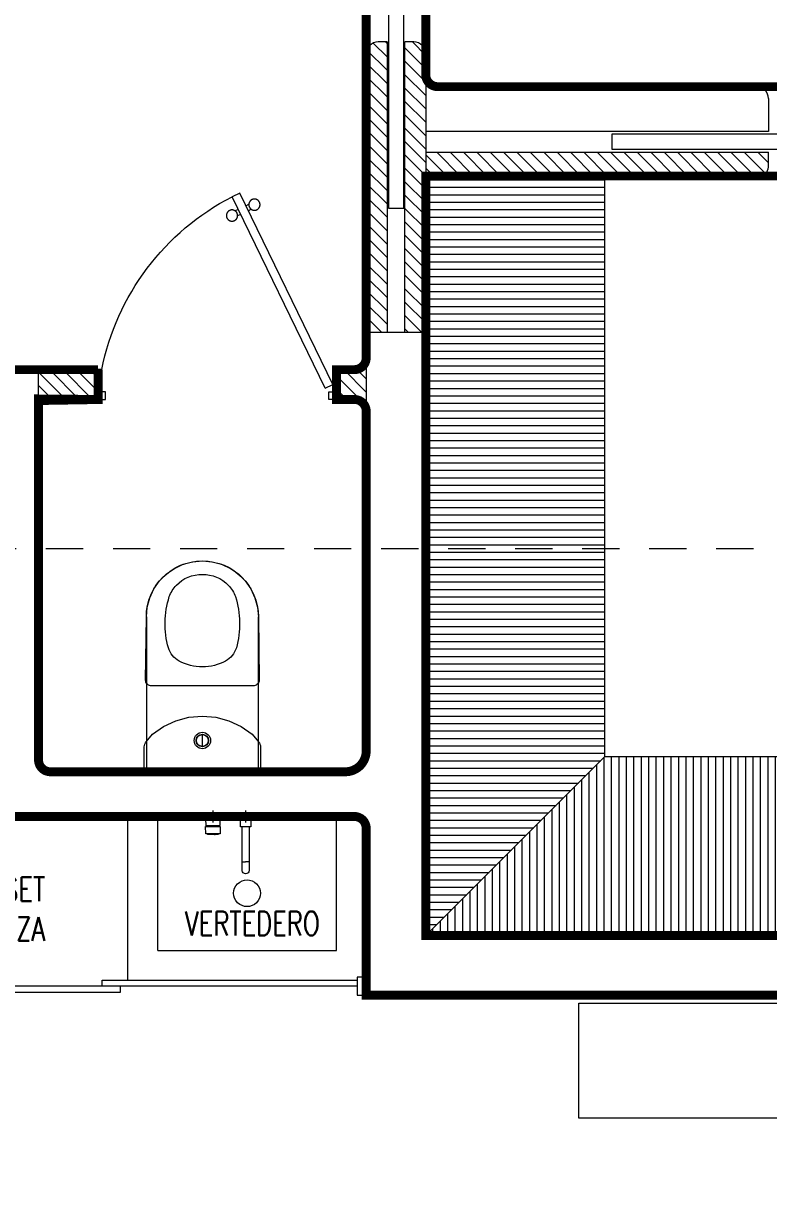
# Model space of a CAD drawing. Header units: metres. Extents: x 14 to 11050, y -346 to 476.
# Drawn here: x 218.662 to 221.162, y -203.257 to -199.29 of the extents above; entities that cross this region are included whole.
import ezdxf

# ---------------------------------------------------------------- set-up
doc = ezdxf.new("R2010")
doc.units = ezdxf.units.M
for name, pattern in [('0', [0]), ('CENTER2', [28.575000000000003, 19.05, -3.175, 3.175, -3.175]), ('HIDDEN2', [0.1875, 0.125, -0.0625])]:
    doc.linetypes.add(name, pattern=pattern)
doc.layers.get('0').update_dxf_attribs({"color": 250, "linetype": '0', "lineweight": 20})
for name, color, linetype, lineweight in [('A-DOOR', 35, 'Continuous', 5), ('A-WALL', 250, 'Continuous', 20), ('baños', 140, 'Continuous', 0), ('closets', 253, 'Continuous', 0), ('MOBILIARIOS', 252, 'Continuous', 0), ('PLF 01', 252, 'Continuous', 9), ('SE-3', 253, 'Continuous', 5), ('textos', 7, 'Continuous', 0)]:
    doc.layers.add(name, color=color, linetype=linetype, lineweight=lineweight)
doc.layers.add('REVESTIMIENTO EXTERIOR', color=7, linetype='Continuous', lineweight=5, true_color=0xffdebd)
doc.layers.add('Techos 1', color=7, linetype='HIDDEN2', lineweight=9, true_color=0x42391a)
doc.styles.add('Arch-Dim', font='romans.shx', dxfattribs={"width": 0.75})
doc.styles.get("Standard").update_dxf_attribs({"font": 'arial.ttf', "height": 0.1875})

# ---------------------------------------------------------------- blocks, each defined once
blk = doc.blocks.new('A$C3685e79b')
at = {"layer": 'A-DOOR'}
for p, q in [((0.01249999998282192, 0.04999097777702843), (0.3247686356701536, 0.6925925702588955)), ((0.03799499104189863, 0.03760183002502515), (0.3502636267292303, 0.6802034225068354)), ((0.3247686356701536, 0.6925925702588955), (0.3502636267292303, 0.6802034225068354)), ((0.2959775878801167, 0.6333449512396072), (0.2857515169933151, 0.6383142529681862)), ((0.3042036015342831, 0.6502728423879915), (0.2939775306474814, 0.6552421441164569)), ((0.3296985925938145, 0.6378836946360451), (0.3399246634806161, 0.6329143929074661)), ((0.3214725789391935, 0.6209558034876608), (0.3316986498259951, 0.6159865017591954)), ((0.03799499104189863, 0.03760183002502515), (0.01249999998282192, 0.04999097777702843))]:
    blk.add_line(p, q, dxfattribs=at)
for points in [[(-2.108890839735977e-11, -3.723243935382925e-12), (0.02502577936712669, -3.950617610826157e-12), (0.02502577936712669, 0.02499999999643876), (0.01249999997872919, 0.02499999999643876), (0.01249999997872919, 0.09999999999654108), (-2.108890839735977e-11, 0.09999999999654108), (-2.108890839735977e-11, -3.723243935382925e-12)], [(0.799999999978894, -3.723243935382925e-12), (0.7749742205906784, -3.950617610826157e-12), (0.7749742205906784, 0.02499999999643876), (0.7874999999790759, 0.02499999999643876), (0.7874999999790759, 0.09999999999654108), (0.799999999978894, 0.09999999999654108), (0.799999999978894, -3.723243935382925e-12)]]:
    blk.add_lwpolyline(points, dxfattribs=at)
blk.add_arc((-0.03092134080506526, -0.0619048533659452), 0.8342821300934081, 11.19010110109948, 62.81263673899898, dxfattribs=at)
for points in [[(0.2940252933397289, 0.6539088513014093), (0.2940234938030528, 0.6589518569453929), (0.2889773712697945, 0.667684799407013), (0.2802408297350496, 0.6727246881618356), (0.2701548184466276, 0.6727210890883697), (0.2614218759852349, 0.6676749665552251), (0.2563819872300712, 0.6589384250201391), (0.2563855863038782, 0.6488524137320582), (0.2614317088366818, 0.6401194712705518), (0.2701682503718814, 0.6350795825156155), (0.2802542616603034, 0.6350831815891951), (0.2889872041216961, 0.6401293041223397), (0.2940270928768598, 0.6488658456574257), (0.2940252933397289, 0.6539088513014093)], [(0.3692923937067292, 0.6173332264994968), (0.3692905941700531, 0.6223762321435942), (0.3642444716367947, 0.6311091746051005), (0.3555079301015951, 0.6361490633600368), (0.3454219188136278, 0.6361454642864572), (0.3366889763522352, 0.6310993417533126), (0.3316490875970715, 0.6223628002183403), (0.3316526866704237, 0.6122767889302594), (0.336698809203682, 0.6035438464686393), (0.3454353507388817, 0.5985039577138167), (0.3555213620268489, 0.5985075567872826), (0.3642543044886963, 0.6035536793204272), (0.3692941932434053, 0.6122902208555132), (0.3692923937067292, 0.6173332264994968)]]:
    blk.add_open_spline(points, degree=2, dxfattribs=at)
blk = doc.blocks.new('Caroma_ToiletSuites')
at = {"layer": 'baños'}
for p, q in [((-94.00000000000004, 682.8127759114745), (-120.8440706210694, 664.0163553063679)), ((-64.29978694522572, 696.6622127077509), (-94.00000000000004, 682.8127759114745)), ((-32.64585740138293, 705.1438575662953), (-64.29978694522572, 696.6622127077509)), ((2.3e-14, 708.0000000000001), (-32.64585740138293, 705.1438575662953)), ((32.6458574013829, 705.1438575662953), (2.3e-14, 708.0000000000001)), ((64.29978694522575, 696.6622127077509), (32.6458574013829, 705.1438575662953)), ((94, 682.8127759114745), (64.29978694522575, 696.6622127077509)), ((120.8440706210694, 664.0163553063679), (94, 682.8127759114745)), ((-144.0163553063679, 640.8440706210695), (-162.8127759114745, 614.0000000000001)), ((-120.8440706210694, 664.0163553063679), (-144.0163553063679, 640.8440706210695)), ((144.0163553063679, 640.8440706210694), (120.8440706210694, 664.0163553063679)), ((162.8127759114745, 614), (144.0163553063679, 640.8440706210694)), ((-162.8127759114745, 614.0000000000001), (-176.6622127077508, 584.2997869452257)), ((176.6622127077508, 584.2997869452257), (162.8127759114745, 614)), ((-176.6622127077508, 584.2997869452257), (-185.1438575662951, 552.645857401383)), ((185.1438575662951, 552.645857401383), (176.6622127077508, 584.2997869452257)), ((-188, 520), (-190.5, 308.0000000000001)), ((-185.1438575662951, 552.645857401383), (-188, 520)), ((-188, 0), (-188, 520)), ((188, 520), (185.1438575662951, 552.645857401383)), ((188, 520), (188, 0)), ((190.5, 308.0000000000001), (188, 520)), ((-190.5, 308.0000000000001), (-190.1961550602442, 304.5270364466614)), ((-190.1961550602442, 304.5270364466614), (-189.2938524157182, 301.1595971334867)), ((-189.2938524157182, 301.1595971334867), (-187.8205080756888, 298.0000000000001)), ((-187.8205080756888, 298.0000000000001), (-185.8208888623796, 295.1442478062692)), ((-185.8208888623796, 295.1442478062692), (-183.3557521937308, 292.6791111376205)), ((-183.3557521937308, 292.6791111376205), (-180.5000000000001, 290.6794919243113)), ((-180.5000000000001, 290.6794919243113), (-177.3404028665134, 289.2061475842819)), ((-177.3404028665134, 289.2061475842819), (-173.9729635533387, 288.3038449397558)), ((-173.9729635533387, 288.3038449397558), (-170.5, 288.0000000000001)), ((-170.5, 288.0000000000001), (170.5, 288.0000000000001)), ((170.5, 288.0000000000001), (173.9729635533386, 288.3038449397558)), ((173.9729635533386, 288.3038449397558), (177.3404028665134, 289.2061475842819)), ((177.3404028665134, 289.2061475842819), (180.5000000000001, 290.6794919243113)), ((180.5000000000001, 290.6794919243113), (183.3557521937308, 292.6791111376205)), ((183.3557521937308, 292.6791111376205), (185.8208888623796, 295.1442478062692)), ((185.8208888623796, 295.1442478062692), (187.8205080756888, 298.0000000000001)), ((187.8205080756888, 298.0000000000001), (189.2938524157182, 301.1595971334867)), ((189.2938524157182, 301.1595971334867), (190.1961550602442, 304.5270364466614)), ((190.1961550602442, 304.5270364466614), (190.5, 308.0000000000001)), ((-88.92523726467388, 171.3200814043362), (-130, 152.1666049839541)), ((-45.14852619340189, 183.0500157831741), (-88.92523726467388, 171.3200814043362)), ((0, 187), (-45.14852619340189, 183.0500157831741)), ((45.14852619340189, 183.0500157831741), (0, 187)), ((88.92523726467388, 171.3200814043362), (45.14852619340189, 183.0500157831741)), ((130, 152.1666049839541), (88.92523726467388, 171.3200814043362)), ((-167.1247785185002, 126.1715552109343), (-188.6831999642124, 100.8552654615366)), ((-130, 152.1666049839541), (-167.1247785185002, 126.1715552109343)), ((0, 85), (0, 125)), ((167.1247785185002, 126.1715552109343), (130, 152.1666049839541)), ((188.6831999642124, 100.8552654615366), (167.1247785185002, 126.1715552109343)), ((-194.5898093313296, 88.18850079700712), (-195, 83.5)), ((-195, 83.5), (-195, 0)), ((-193.3717007612195, 92.73454386979307), (-194.5898093313296, 88.18850079700712)), ((-191.3826859021798, 97), (-193.3717007612195, 92.73454386979307)), ((-188.6831999642124, 100.8552654615366), (-191.3826859021798, 97)), ((191.3826859021798, 97), (188.6831999642124, 100.8552654615366)), ((193.3717007612195, 92.73454386979307), (191.3826859021798, 97)), ((194.5898093313296, 88.18850079700712), (193.3717007612195, 92.73454386979307)), ((195, 83.5), (194.5898093313296, 88.18850079700712)), ((195, 0), (195, 83.5)), ((-195, 0), (195, 0)), ((188, 0), (-188, 0))]:
    blk.add_line(p, q, dxfattribs=at)
for centre, radius, start, end in [((0, 520), 188, 0, 180), ((-2.699999999999931, 547.4), 115.2448435118884, 88.65651861776402, 137.0403871682294), ((2.699999999999925, 547.4), 115.2447482299075, 42.96089826415125, 91.34145999079115), ((-18.80000000000003, 556.0999999999997), 97.64205979811754, 134.3372489871937, 160.9896998770537), ((18.80000000000011, 556.1), 97.64208656354364, 19.00997789589136, 45.66426912905991), ((183.0000000000006, 496.6999999999999), 307.9335966592571, 162.7713076144085, 195.2143155626026), ((-182.9999999999997, 496.7000000000002), 307.9336404831399, 344.7851955668257, 17.22859041544809), ((-36.10000000000001, 442.4), 82.4209184572262, 198.763042210518, 239.3581934710964), ((36.10000000000007, 442.4), 82.42112485750133, 300.6411687655556, 341.2351367071037), ((2.900563848369238, 529.8998593240185), 177.9235038384306, 242.9159761056316, 269.0659051487149), ((-2.900000000000097, 529.9), 177.9236353045878, 270.9339125638814, 297.0835508643687), ((0, 105), 27.5, 0, 180), ((0, 105), 21, 0, 180), ((0, 105), 20, 0, 180), ((0, 105), 27.5, 180, 0), ((0, 105), 21, 180, 0), ((0, 105), 20, 180, 0)]:
    blk.add_arc(centre, radius, start, end, dxfattribs=at)
blk = doc.blocks.new('bn29-51')
at = {"linetype": 'Continuous'}
for p, q in [((-0.1425000000000125, 0), (-0.07749999999995794, 0)), ((-0.1425000000000125, 0), (-0.1425000000000125, -0.008100000000013097)), ((-0.07749999999995794, -0.008100000000013097), (-0.07749999999995794, 0)), ((0.03249999999999886, 0), (-0.03249999999999886, 0)), ((-0.03249999999999886, 0), (-0.03249999999999886, -0.008100000000013097)), ((0.03249999999999886, -0.008100000000013097), (0.03249999999999886, 0)), ((-0.1419999999999675, -0.008600000000001273), (-0.07800000000000296, -0.008600000000001273)), ((-0.1274999999999693, -0.008600000000001273), (-0.1274999999999693, -0.03499999999996817)), ((-0.1274999999999693, -0.03499999999996817), (-0.09250000000000114, -0.03499999999996817)), ((-0.1214999999999975, -0.03499999999996817), (-0.1214999999999975, -0.1520028824097608)), ((-0.09849999999997294, -0.1520028824097608), (-0.09849999999997294, -0.03499999999996817)), ((-0.09250000000000114, -0.03499999999996817), (-0.09250000000000114, -0.008600000000001273)), ((-0.03200000000001069, -0.008600000000001273), (0.03200000000001069, -0.008600000000001273)), ((-0.02421641107898154, -0.03352623281875822), (-0.0240040082178723, -0.05786519031073567)), ((0.02401613082125209, -0.03332448748676597), (-0.02401624370006061, -0.03332448748676597)), ((-0.02318703845665482, -0.008600000000001273), (-0.02299588197436719, -0.03050436326782346)), ((-0.02264167001223427, -0.03097827962415067), (-0.02263113303118303, -0.03218569806142568)), ((-0.02249590101283161, -0.03100000000006276), (0.02249590101288845, -0.03100000000006276)), ((0.02263113303118303, -0.03218569806142568), (0.02264167001223427, -0.03097827962415067)), ((0.02299588197442404, -0.03050436326782346), (0.02318703845671166, -0.008600000000001273)), ((0.02400400847389506, -0.05786519780099297), (0.02421641140367115, -0.03352623281875822)), ((0.0242162987163681, -0.03352623281875822), (0.02421641140890074, -0.03352623281875822)), ((-0.01751534742899707, -0.05874135882413611), (-0.01750432535621371, -0.060004363267808)), ((-0.01700434439467813, -0.06050000000004729), (0.01700434439473497, -0.06050000000004729)), ((-0.007136610318724479, -0.06100000000003547), (-0.007136610318724479, -0.06050000000004729)), ((-0.007132479186935825, -0.06100000000003547), (-0.007136610318724479, -0.06100000000003547)), ((-0.007132479186935825, -0.06100000000003547), (-0.007132479186935825, -0.06050000000004729)), ((-0.007121109770679368, -0.06100000000003547), (-0.007132479186935825, -0.06100000000003547)), ((-0.007121109770679368, -0.06100000000003547), (-0.007121109770679368, -0.06050000000004729)), ((-0.007103479239532362, -0.06100000000003547), (-0.007121109770679368, -0.06100000000003547)), ((-0.007103479239532362, -0.06100000000003547), (-0.007103479239532362, -0.06050000000004729)), ((-0.007080564905976416, -0.06100000000003547), (-0.007103479239532362, -0.06100000000003547)), ((-0.007080564905976416, -0.06100000000003547), (-0.007080564905976416, -0.06050000000004729)), ((-0.007053344082720514, -0.06100000000003547), (-0.007080564905976416, -0.06100000000003547)), ((-0.007053344082720514, -0.06100000000003547), (-0.007053344082720514, -0.06050000000004729)), ((-0.007022794082359951, -0.06100000000003547), (-0.007053344082720514, -0.06100000000003547)), ((-0.007022794082359951, -0.06100000000003547), (-0.007022794082359951, -0.06050000000004729)), ((-0.00698989221743318, -0.06100000000003547), (-0.007022794082359951, -0.06100000000003547)), ((-0.00698989221743318, -0.06100000000003547), (-0.00698989221743318, -0.06050000000004729)), ((-0.006955615800592341, -0.06100000000003547), (-0.00698989221743318, -0.06100000000003547)), ((-0.006955615800592341, -0.06100000000003547), (-0.006955615800592341, -0.06050000000004729)), ((-0.006920942144375886, -0.06100000000003547), (-0.006955615800592341, -0.06100000000003547)), ((-0.006920942144375886, -0.06100000000003547), (-0.006920942144375886, -0.06050000000004729)), ((-0.006870747063913996, -0.06100000000003547), (-0.006920942144375886, -0.06100000000003547)), ((-0.006870747063913996, -0.06100000000003547), (-0.006870747063913996, -0.06050000000004729)), ((-0.006819399944987481, -0.06100000000003547), (-0.006870747063913996, -0.06100000000003547)), ((-0.006819399944987481, -0.06100000000003547), (-0.006819399944987481, -0.06050000000004729)), ((-0.006783349551170659, -0.06100000000003547), (-0.006819399944987481, -0.06100000000003547)), ((-0.006783349551170659, -0.06100000000003547), (-0.006783349551170659, -0.06050000000004729)), ((-0.006745018700740957, -0.06100000000003547), (-0.006783349551170659, -0.06100000000003547)), ((-0.006745018700740957, -0.06100000000003547), (-0.006745018700740957, -0.06050000000004729)), ((-0.006703700017766323, -0.06100000000003547), (-0.006745018700740957, -0.06100000000003547)), ((-0.006703700017766323, -0.06100000000003547), (-0.006703700017766323, -0.06050000000004729)), ((-0.006658686126485236, -0.06100000000003547), (-0.006703700017766323, -0.06100000000003547)), ((-0.006658686126485236, -0.06100000000003547), (-0.006658686126485236, -0.06050000000004729)), ((-0.006609269651022487, -0.06100000000003547), (-0.006658686126485236, -0.06100000000003547)), ((-0.006609269651022487, -0.06100000000003547), (-0.006609269651022487, -0.06050000000004729)), ((-0.006554743215559711, -0.06100000000003547), (-0.006609269651022487, -0.06100000000003547)), ((-0.006554743215559711, -0.06100000000003547), (-0.006554743215559711, -0.06050000000004729)), ((-0.006489899899378315, -0.06100000000003547), (-0.006554743215559711, -0.06100000000003547)), ((-0.006489899899378315, -0.06100000000003547), (-0.006489899899378315, -0.06050000000004729)), ((-0.006418296718408101, -0.06100000000003547), (-0.006489899899378315, -0.06100000000003547)), ((-0.006418296718408101, -0.06100000000003547), (-0.006418296718408101, -0.06050000000004729)), ((-0.006339867973309765, -0.06100000000003547), (-0.006418296718408101, -0.06100000000003547)), ((-0.006339867973309765, -0.06100000000003547), (-0.006339867973309765, -0.06050000000004729)), ((-0.006254547964914536, -0.06100000000003547), (-0.006339867973309765, -0.06100000000003547)), ((-0.006254547964914536, -0.06100000000003547), (-0.006254547964914536, -0.06050000000004729)), ((-0.006162270993883112, -0.06100000000003547), (-0.006254547964914536, -0.06100000000003547)), ((-0.006162270993883112, -0.06100000000003547), (-0.006162270993883112, -0.06050000000004729)), ((-0.006062971361046721, -0.06100000000003547), (-0.006162270993883112, -0.06100000000003547)), ((-0.006062971361046721, -0.06100000000003547), (-0.006062971361046721, -0.06050000000004729)), ((-0.00595658336706606, -0.06100000000003547), (-0.006062971361046721, -0.06100000000003547)), ((-0.00595658336706606, -0.06100000000003547), (-0.00595658336706606, -0.06050000000004729)), ((-0.005843041312715513, -0.06100000000003547), (-0.00595658336706606, -0.06100000000003547)), ((-0.005843041312715513, -0.06100000000003547), (-0.005843041312715513, -0.06050000000004729)), ((-0.00572227949882631, -0.06100000000003547), (-0.005843041312715513, -0.06100000000003547)), ((-0.00572227949882631, -0.06100000000003547), (-0.00572227949882631, -0.06050000000004729)), ((-0.005599898278973114, -0.06100000000003547), (-0.00572227949882631, -0.06100000000003547)), ((-0.005599898278973114, -0.06100000000003547), (-0.005599898278973114, -0.06050000000004729)), ((-0.005494927875730582, -0.06100000000003547), (-0.005599898278973114, -0.06100000000003547)), ((-0.005494927875730582, -0.06050000000004729), (-0.005494927875730582, -0.06100000000003547)), ((-0.00524037614289341, -0.06100000000003547), (-0.005494927875730582, -0.06100000000003547)), ((-0.00524037614289341, -0.06100000000003547), (-0.00510776908319599, -0.06100000000003547)), ((-0.00510776908319599, -0.06050000000004729), (-0.00510776908319599, -0.06100000000003547)), ((-0.00510776908319599, -0.06100000000003547), (-0.00506737497826748, -0.06100000000003547)), ((-0.00506737497826748, -0.06100000000003547), (-0.003445448267171969, -0.06100000000003547)), ((-0.003445448267171969, -0.06100000000003547), (-0.003445448267171969, -0.06050000000004729)), ((-0.003445448267171969, -0.06100000000003547), (-0.001645448267169058, -0.06100000000003547)), ((-0.001645448267169058, -0.06100000000003547), (0.001645448267225902, -0.06100000000003547)), ((0.001645448267225902, -0.06100000000003547), (0.002745448267177153, -0.06100000000003547)), ((0.002745448267177153, -0.06100000000003547), (0.002745448267177153, -0.06050000000004729)), ((0.002745448267177153, -0.06100000000003547), (0.003692644155051994, -0.06100000000003547)), ((0.003692644155051994, -0.06100000000003547), (0.00375323531247318, -0.06100000000003547)), ((0.00375323531247318, -0.06100000000003547), (0.00375323531247318, -0.06050000000004729)), ((0.00375323531247318, -0.06100000000003547), (0.005240376142950254, -0.06100000000003547)), ((0.005494927875730582, -0.06100000000003547), (0.005240376142950254, -0.06100000000003547)), ((0.005494927875730582, -0.06100000000003547), (0.005494927875730582, -0.06050000000004729)), ((0.005494927875730582, -0.06100000000003547), (0.00669402858628132, -0.06100000000003547)), ((0.00669402858628132, -0.06100000000003547), (0.00669402858628132, -0.06050000000004729)), ((0.00669402858628132, -0.06100000000003547), (0.006857792841600485, -0.06100000000003547)), ((0.006857792841600485, -0.06100000000003547), (0.006857792841600485, -0.06050000000004729)), ((0.01750432535627056, -0.060004363267808), (0.01751534742899707, -0.05874135883243525)), ((-0.1214999999999975, -0.1520028824097608), (-0.1099999999999852, -0.1520028824097608)), ((-0.121500000208556, -0.1520028824097608), (-0.121500000208556, -0.1788496701335589)), ((-0.09849999999997294, -0.1520028824097608), (-0.1099999999999852, -0.1520028824097608)), ((-0.09849999979141444, -0.1788496701335589), (-0.09849999979141444, -0.1520028824097608)), ((-0.1214999999999975, -0.1788496703142073), (-0.1214999999999975, -0.1824996703142006)), ((-0.09849999999997294, -0.1824996703142006), (-0.09849999999997294, -0.1788496703142073))]:
    blk.add_line(p, q, dxfattribs=at)
at = {"linetype": 'CENTER2'}
for p, q in [((-0.09000000044702006, 0), (-0.1299999995529504, 0)), ((-0.1099999999999852, 0.01999999955296516), (-0.1099999999999852, -0.01999999955296516)), ((0.01999999955299359, 0), (-0.01999999955293674, 0)), ((2.842170943040401e-14, 0.01999999955296516), (2.842170943040401e-14, -0.01999999955296516))]:
    blk.add_line(p, q, dxfattribs=at)
at = {"linetype": 'Continuous'}
for centre, radius, start, end in [((-0.1419999999999675, -0.008100000000013097), 0.0005000000000000004, 180, 270), ((-0.07800000000000296, -0.008100000000013097), 0.0005000000000000004, 270, 0), ((-0.03200000000001069, -0.008100000000013097), 0.0005000000000000004, 180, 270), ((-0.02401635036486027, -0.03352448750672465), 0.0002000000449246281, 89.9602516297263, 180.7921248073914), ((-0.02249590101283161, -0.03050000000007458), 0.0005000000000000013, 180.4999999999589, 253.0499437806828), ((-0.02213115206964744, -0.0321813347936768), 0.0004999999999999961, 180.4999999999589, 205.8891698380798), ((2.842170943040401e-14, -0.02144019388265406), 0.0251, 205.8891698380798, 208.3368500137295), ((2.842170943040401e-14, -0.02144019388265406), 0.02510000000000001, 331.6671445694841, 334.11083016192), ((0.02213115206964744, -0.0321813347936768), 0.0004999999999977541, 334.11083016192, 359.500000000041), ((0.02249590101288845, -0.03050000000007458), 0.0005000000000000004, 286.9500562193171, 359.500000000041), ((0.02401630522487608, -0.03352448750695203), 0.0002000000756466718, 359.5288123456754, 90.06566346202432), ((0.03200000000001069, -0.008100000000013097), 0.0005000000000000004, 270, 0), ((-0.01700434439467813, -0.06000000000005912), 0.0004999999999999986, 180.4999999999589, 270), ((0.01700434439473497, -0.06000000000005912), 0.0005000000000000004, 270, 359.500000000041)]:
    blk.add_arc(centre, radius, start, end, dxfattribs=at)
for points, knots in [([(-0.02400400906751088, -0.05786518310105748), (-0.02400396126077453, -0.05786520681851925), (-0.02270580722810678, -0.05786607945697142), (-0.01743483240105093, -0.05787130348142), (-0.009419063715796483, -0.0578767080309035), (-0.003122758223668143, -0.05788951387069119), (0.001801121883175938, -0.05788981113312275), (0.005401126159171099, -0.05788492059389228), (0.01134291568021695, -0.0578764207656377), (0.01758064992318964, -0.05786995888297497), (0.02264948258314803, -0.05786603276771984), (0.02400315799272335, -0.0578651627056388), (0.02400400182372664, -0.05786518290960885)], [0.2206625018554813, 0.2206625018554813, 0.2206625018554813, 0.2206625018554813, 0.2830677248118203, 0.3454722504581292, 0.4077885582351984, 0.4703297281781371, 0.4703990263359278, 0.5062925030047005, 0.5420963844449929, 0.595647865603058, 0.655398301644621, 0.7204072455012127, 0.7204072455012127, 0.7204072455012127, 0.7204072455012127]), ([(-0.02400400839289318, -0.05786518304194033), (-0.02400182740123569, -0.05793209478281369), (-0.02399674871347202, -0.05802015459335053), (-0.02394762044846743, -0.05814064256799156), (-0.02388985410507871, -0.05822256811597981), (-0.02381258475801928, -0.05828637797583269), (-0.02369624961139039, -0.05834446616540845), (-0.02360888422700214, -0.05835614541501855), (-0.02354237236127688, -0.0583633460494184)], [0, 0, 0, 0, 0.2392847564581418, 0.3699271991388763, 0.5001746047077509, 0.6303680818852515, 0.760882431197601, 1, 1, 1, 1]), ([(0.02354237551898564, -0.05836334574985358), (0.02360888692030017, -0.05835614514501231), (0.02369625174779344, -0.05834446593485154), (0.02381258605927883, -0.05828637780166446), (0.02388985486001616, -0.05822256796625425), (0.02394762076940538, -0.05814064246294492), (0.02399674867277213, -0.05802015452684373), (0.0240018273233602, -0.05793209479099914), (0.02400400829552041, -0.05786518306820199)], [0, 0, 0, 0, 0.2391167731459566, 0.369630825585778, 0.49982419077535, 0.630071712945299, 0.7607144562246947, 1, 1, 1, 1])]:
    blk.add_open_spline(points, degree=3, knots=knots, dxfattribs=at)
for points in [[(-0.02354134613952397, -0.05835752679990946), (-0.02140184582103188, -0.05851632745111601), (-0.0194292160616385, -0.05865994552505072), (-0.01751819225776785, -0.05878487542929633)], [(0.01751819190835135, -0.05878486930669169), (0.01942891580441142, -0.05865995674651003), (0.0214012396073997, -0.0585163613855002), (0.02354039276897879, -0.05835758739465291)], [(-0.1214999999999975, -0.1824996703142006), (-0.1214999999999975, -0.185101076014007), (-0.1190115336862334, -0.1903038874135063), (-0.1130038445620869, -0.1924589624577493), (-0.1099999999999852, -0.1924589624577493)], [(-0.1099999999999852, -0.1924589624577493), (-0.1069961554378835, -0.1924589624577493), (-0.100988466313737, -0.1903038874135063), (-0.09849999999997294, -0.185101076014007), (-0.09849999999997294, -0.1824996703142006)]]:
    blk.add_open_spline(points, degree=3, dxfattribs=at)
blk = doc.blocks.new('PL BASE 2N NASAS 09')
at = {"layer": 'closets'}
h = blk.add_hatch(dxfattribs=at)
h.set_pattern_fill('LINE', color=256, scale=0.2)
h.set_pattern_definition([(0, (-797.0392847980249, 240.4103759248653), (0, 0.025), [])])
h.paths.add_polyline_path([(173.9475462263344, -6.961728172696934), (173.3475462263344, -6.961728172696934), (173.3475462263343, -8.211728172736713), (173.9475462263343, -8.211728172736713)])
h.paths.add_polyline_path([(173.9475462263343, -8.211728172736713), (173.3475462263343, -8.211728172736713), (173.3475462621718, -8.911728172715112), (173.9475462980298, -9.511728174009928), (173.9475462980297, -9.441728273073974)])
h.paths.add_polyline_path([(170.6475462263341, -8.211728172736674), (170.0475462980298, -8.211728172728591), (170.0475462263342, -9.511728172737707), (170.6475462263342, -8.91172817273773)])
h.paths.add_polyline_path([(170.647546226334, -6.961728172709066), (170.0475462980299, -6.961728172684746), (170.0475462980298, -8.211728172728591), (170.647546226334, -8.211728172736674)])
h = blk.add_hatch(dxfattribs=at)
h.set_pattern_fill('LINE', color=256, scale=0.2, angle=90)
h.set_pattern_definition([(90, (-796.989284798025, 240.4603759248653), (-0.025, 1.530808498934192e-18), [])])
h.paths.add_polyline_path([(173.3475462980543, -8.911728172737595), (170.6475462263342, -8.911728172737735), (170.0475462263342, -9.511728172737701), (173.8704540573526, -9.51136796111241), (173.9475462980298, -9.511728174009928)])
at = {"layer": 'PLF 01'}
h = blk.add_hatch(dxfattribs=at)
h.set_pattern_fill('LINE', color=256, scale=0.01, angle=-45.00000000000003)
h.set_pattern_definition([(314.9999999999999, (0, 0.04999999999999982), (0.02245064030267289, 0.02245064030267287), [])])
edge = h.paths.add_edge_path()
edge.add_line((169.8475462980568, -7.486728172698577), (169.9175462980568, -7.486728172698583))
edge.add_line((169.9175462980568, -7.486728172698583), (169.917546295661, -6.511728172648151))
edge.add_line((169.917546295661, -6.511728172648151), (169.8875462979288, -6.511728172723807))
edge.add_arc((169.8875462980296, -6.551728172723422), 0.03999999999961457, 90.00000014428016, 180.0000000005521)
edge.add_line((169.84754629803, -6.551728172723807), (169.8475462980568, -7.486728172698577))
edge = h.paths.add_edge_path()
edge.add_arc((170.0075462980299, -6.55172817272787), 0.03999999999996362, 359.999999999902, 449.9999998320667)
edge.add_line((170.0075462981471, -6.511728172727906), (169.9775462980297, -6.511728172639954))
edge.add_line((169.9775462980297, -6.511728172639954), (169.9775462980297, -7.486728172698587))
edge.add_line((169.9775462980297, -7.486728172698587), (170.0475462980298, -7.486728172698592))
edge.add_line((170.0475462980298, -7.486728172698592), (170.0475462980298, -6.551728172727938))
h = blk.add_hatch(dxfattribs=at)
h.set_pattern_fill('LINE', color=256, scale=0.01, angle=-45.00000000000003)
h.set_pattern_definition([(314.9999999999999, (-49.91427859190847, -62.6670073077223), (0.02245064030267289, 0.02245064030267287), [])])
edge = h.paths.add_edge_path()
edge.add_arc((171.1675462980298, -6.931728172696883), 0.03000000000000291, 270, 359.9999999999949)
edge.add_line((171.1975462980298, -6.931728172696886), (171.1975462263343, -6.881728172734211))
edge.add_line((171.1975462263343, -6.881728172734211), (170.0475462980299, -6.881728172734241))
edge.add_line((170.0475462980299, -6.881728172734241), (170.0475462980299, -6.961728172696913))
edge.add_line((170.0475462980299, -6.961728172696913), (171.1675462980298, -6.961728172696886))
edge = h.paths.add_edge_path()
edge.add_line((173.9475462980298, -6.961728172696941), (173.9475462980298, -6.881728172734267))
edge.add_line((173.9475462980298, -6.881728172734267), (172.7975462263344, -6.881728172734239))
edge.add_line((172.7975462263344, -6.881728172734239), (172.7975462980299, -6.931728172696914))
edge.add_arc((172.8275686963365, -6.931705774390385), 0.03002240666169102, 180.0427456921056, 269.9572543078995)
edge.add_line((172.8275462980299, -6.961728172696914), (173.9475462980298, -6.961728172696941))
h = blk.add_hatch(dxfattribs=at)
h.set_pattern_fill('LINE', color=256, scale=0.01, angle=-45.00000000000003)
h.set_pattern_definition([(314.9999999999999, (-158.2456498931456, -11.41465662408598), (0.02245064030267289, 0.02245064030267287), [])])
h.paths.add_polyline_path([(168.7475462980586, -7.611728172703551), (168.7475462980579, -7.711728172711688), (168.9475462980489, -7.71172817271173), (168.9475462980502, -7.61172817270473)])
edge = h.paths.add_edge_path()
edge.add_arc((169.8075462980385, -7.571728172700888), 0.03999999999999204, 270, 359.9999999876111, ccw=False)
edge.add_line((169.8075462980385, -7.611728172700879), (169.7475462980502, -7.611728172700865))
edge.add_line((169.7475462980502, -7.611728172700865), (169.7475462980502, -7.711728172708476))
edge.add_line((169.7475462980502, -7.711728172708476), (169.80754629803, -7.711728172708472))
edge.add_arc((169.8075462980176, -7.751728172742746), 0.04000000003427395, 4.801751174454694e-08, 89.99999998220932, ccw=False)
edge.add_line((169.8475462980519, -7.751728172709224), (169.8475462980385, -7.571728172709537))
at = {"layer": 'A-DOOR'}
for points in [[(169.9224968159232, -6.120124990175566), (169.9224968159232, -7.070124990175566), (169.973608829743, -7.070124990175566), (169.973608829743, -6.120124990175566)], [(171.4720222732421, -6.821739284705626), (170.672022273242, -6.821739284705626), (170.672022273242, -6.871739284705595), (171.4720222732421, -6.871739284705595)], [(169.8175462262645, -9.71172817677669), (169.8475462263344, -9.71172817677669), (169.84754622795, -9.651728278512525), (169.8175462278801, -9.651728278512525)]]:
    blk.add_lwpolyline(points, close=True, dxfattribs=at)
for points in [[(169.8175462160275, -9.661728172737678), (169.8175462262645, -9.681728167802307), (168.9611043126558, -9.68172818111549), (168.96110435171, -9.661728230897818), (169.8175462160275, -9.661728172737678)], [(168.2275463036052, -9.681728127107608), (168.2275462933682, -9.701728122172238), (169.0229971211472, -9.701728134465212), (169.0229970820931, -9.681728184247538), (168.2275463036052, -9.681728127107608)]]:
    blk.add_lwpolyline(points, dxfattribs=at)
at = {"layer": 'A-WALL'}
for p, q in [((169.917546295661, -6.511728172648151), (169.8875462979288, -6.511728172723807)), ((169.917546295661, -6.511728172648151), (169.9175462980568, -7.486728172749281)), ((170.0075462981471, -6.511728172727906), (169.9775462980297, -6.511728172639954)), ((169.9775462980297, -7.486728172698586), (169.9775462980297, -6.511728172639954)), ((169.8475462980297, -6.551728172724967), (169.8475462980568, -7.486728172749281)), ((170.0475462980298, -6.551728172727907), (170.0475462980298, -6.621728172696923)), ((170.0475462980298, -6.561728172698628), (170.0475462980297, -6.591728172696858)), ((170.0475462980298, -6.596065452417673), (170.0475462980298, -9.511728172700384)), ((170.0875462980298, -6.661728172696924), (171.1575462980299, -6.661728172696893)), ((171.1975462980299, -6.701728172696893), (171.1975462980299, -6.8117281726969)), ((171.1975462980299, -6.8117281726969), (170.0475462980298, -6.811728172696879)), ((170.0475462980299, -6.881728172696919), (171.1975462980298, -6.881728172696893)), ((171.1975462980298, -6.931728172696886), (171.1975462980298, -6.881728172696865)), ((170.0475462980299, -6.961728172696913), (171.1675462980298, -6.961728172696886)), ((169.8475462980568, -7.486728172749281), (169.8475462980299, -8.921728172701107)), ((170.0475462980299, -7.486728172698592), (169.8475462980299, -7.486728172698577)), ((168.9475462980502, -7.61172817270473), (168.3375462980303, -7.611728172701135)), ((168.7475462980494, -8.92172817270076), (168.7475462980586, -7.611728172703325)), ((168.9475462980489, -7.71172817271173), (168.9475462980502, -7.611728172705014)), ((169.8075462980385, -7.611728172700879), (169.7475462980299, -7.611728172700862)), ((169.7475462980502, -7.711728172708472), (169.7475462980502, -7.611728172708536)), ((169.7475462980502, -7.711728172708476), (169.7475462980502, -7.611728172708538)), ((168.7475462980495, -7.711728172711688), (168.9475462980489, -7.71172817271173)), ((169.80754629803, -7.711728172708472), (169.7475462980502, -7.711728172708476)), ((169.8075462980299, -8.961728172701102), (168.7875462980496, -8.961728172701049)), ((165.33754632723, -9.111728172701788), (169.8075462980299, -9.111728172700762)), ((169.8475462980299, -9.15172817270077), (169.8475462980298, -9.71172817270039)), ((173.9475462980298, -9.511728174009928), (170.0475462980298, -9.511728101042092)), ((173.9075462980298, -9.711728172700239), (169.8475462980299, -9.71172817270039))]:
    blk.add_line(p, q, dxfattribs=at)
for centre, radius, start, end in [((169.8875462980297, -6.551728172723807), 0.04, 90.00000014449387, 180.0000000016619), ((170.0075462980298, -6.551728172727906), 0.04, 359.9999999999989, 89.99999983202345), ((170.0875462980298, -6.621728172696923), 0.04, 180, 270.0000000000016), ((171.1575462980299, -6.701728172696893), 0.04, 0, 90.0000000000016), ((171.1675462980298, -6.931728172696886), 0.03, 270.0000000000014, 0), ((169.8075462980385, -7.571728172700879), 0.04, 269.9999999999837, 359.9999999875978), ((169.80754629803, -7.751728172708472), 0.04, 359.9999999999945, 90), ((168.7875462980496, -8.92172817270105), 0.04, 180.0000000000014, 269.999999999997), ((169.8075462980299, -8.921728172701103), 0.04, 269.999999999997, 359.9999999999943), ((169.8075462980299, -9.15172817270076), 0.04, 359.9999999999879, 90.00000000001312)]:
    blk.add_arc(centre, radius, start, end, dxfattribs=at)
at = {"layer": 'baños'}
for p, q in [((169.0475462980298, -9.661728172700785), (169.0475462980298, -9.111728172700936)), ((169.1475462980298, -9.561728172700805), (169.1475462980298, -9.111728172700936)), ((169.7475462980298, -9.561728172700786), (169.7475462980298, -9.111728172700916)), ((169.1475462943752, -9.561728172700805), (169.7475462980298, -9.561728172700786)), ((169.0475462980298, -9.661728172700785), (169.8175462160273, -9.661727778574498))]:
    blk.add_line(p, q, dxfattribs=at)
blk.add_ellipse((169.4475462980298, -9.369425472602764), major_axis=(-0.03181980516607553, -0.03181980516607553), ratio=0.9999999987369571, start_param=2.356194489560823, end_param=8.639379796740409, dxfattribs=at)
at = {"layer": 'closets'}
for p, q in [((170.647546226334, -6.961728172734147), (170.6475462263342, -8.911728172737735)), ((170.6475462263342, -8.911728172737735), (170.0475462263342, -9.511728172737701)), ((173.3475462980543, -8.911728172737599), (170.6475462263342, -8.911728172737735))]:
    blk.add_line(p, q, dxfattribs=at)
at = {"layer": 'Techos 1'}
blk.add_line((161.3475462251966, -8.211728172736628), (176.0975462980299, -8.211728172736743), dxfattribs=at)
at = {"color": 1, "xscale": -1}
blk.add_blockref('A$C3685e79b', (169.7475462980285, -7.711728172704781), dxfattribs=at)
at = {"layer": 'baños', "xscale": -0.000999999934791, "yscale": 0.000999999934791}
blk.add_blockref('Caroma_ToiletSuites', (169.2975462980192, -8.961728172693427), dxfattribs=at)
at = {"layer": 'baños', "xscale": -1}
blk.add_blockref('bn29-51', (169.3328206343168, -9.111728356150914), dxfattribs=at)
at = {"layer": 'baños', "linetype": 'Continuous', "flags": 8}
for tag, p in [('MODELNUMBER', (167.1329024166141, -5.630616461235325, 2.857834639711941e-07)), ('TRADENAME', (167.1329024166694, -5.630658418648187, 2.857834639711941e-07)), ('MATERIAL', (167.132902416781, -5.630742991131916, 2.857834639711941e-07)), ('PRODUCT', (167.1329024167253, -5.630700704890165, 2.857834639711941e-07)), ('MODELNUMBER', (168.3076463902173, -5.630616461235325, 2.857834639711941e-07)), ('TRADENAME', (168.3076463902726, -5.630658418648187, 2.857834639711941e-07)), ('MATERIAL', (168.3076463903842, -5.630742991131916, 2.857834639711941e-07)), ('PRODUCT', (168.3076463903285, -5.630700704890165, 2.857834639711941e-07))]:
    blk.add_attdef(tag, p, '', height=2.537174511142602e-05, rotation=180.0000755047861, dxfattribs=at)
at = {"layer": 'baños', "linetype": 'Continuous'}
for tag, p, rotation in [('MODELNUMBER', (169.2428197568918, -19.70646632265289), 180.0000755047722), ('TRADENAME', (169.2427792151639, -19.70642399073245), 180.0000755047722), ('MATERIAL', (169.2430061964403, -19.70633932648513), 180.0000755047722), ('PRODUCT', (169.2430045678992, -19.70638165846137), 180.0000755047722), ('MODELNUMBER', (169.9523880079747, -19.70646632280497), 179.9999244952277), ('TRADENAME', (169.9523880080304, -19.7064239908311), 179.9999244952277), ('MATERIAL', (169.952388008142, -19.7063393268829), 179.9999244952277), ('PRODUCT', (169.9523880080861, -19.706381658857), 179.9999244952277)]:
    blk.add_attdef(tag, p, '', height=2.5399184405861e-05, rotation=rotation, dxfattribs=at)
at = {"layer": 'textos', "lineweight": 13, "char_height": 0.08, "attachment_point": 3, "style": 'Arch-Dim'}
for s, insert, width in [('\\pxt5.9124,29;CLOSET LIMPIEZA', (168.7701624697994, -9.316068000125384), 0.6160269920126211), ('\\pxt5.9124,29;VERTEDERO', (169.6917020061182, -9.430845564572468), 26.65336975803461)]:
    blk.add_mtext(s, dxfattribs=dict(at, insert=insert, width=width))
blk = doc.blocks.new('PL MUEBLES 2N NASAS 09')
at = {"layer": 'MOBILIARIOS'}
blk.add_lwpolyline([(220.4759335367432, 52.97811596249466), (221.7414891728765, 52.97811596249466), (221.7414891728765, 52.59219040496018), (220.4759335367432, 52.59219040496018)], close=True, dxfattribs=at)
blk.add_blockref('PL BASE 2N NASAS 09', (49.91427858474094, 62.7170073077223))

msp = doc.modelspace()

# ---------------------------------------------------------------- linework, layer by layer
at = {"layer": 'REVESTIMIENTO EXTERIOR', "const_width": 0.03}
for points in [[(221.1418248827691, -199.5018535141177), (223.8718248827709, -199.5018535141179, 0.414213562373095), (223.9118248827709, -199.4618535141179), (223.9118248827718, -198.291853514127, 0.414213562417215), (223.8718248827718, -198.2518535141212), (220.0818248827709, -198.2518535141212, 0.414213562373095), (220.0118248827709, -198.3218535141212), (220.0118248827708, -199.4618535141177)], [(220.0118248827708, -199.4618535141177), (220.0118248827708, -199.4618535141177, 0.4142135623735113), (220.0518248827708, -199.5018535141178), (221.1418248827691, -199.5018535141177)], [(216.5518111108304, -212.0518311487324), (222.9778266083746, -212.052025989615, 0.3979981394215954), (223.011707810249, -212.0211072761616), (223.0114577199646, -203.8235962487797, -0.4313719639335866), (223.0350256998392, -203.8013694914828), (223.8748587612494, -203.8017382929397, 0.3921479712515947), (223.9118248827708, -203.7618535141215), (223.9118248827708, -202.5918535141212, 0.414213562373095), (223.8718248827708, -202.5518535141212), (219.811474894362, -202.5518535141586), (219.8118248827709, -201.9918535141217, 0.414213562373095), (219.7718248827709, -201.9518535141217), (215.3018085914367, -201.9536773406377, 0.4140940630721788), (215.261824911971, -201.9936773373082), (215.261824911971, -203.9818875030783)]]:
    msp.add_lwpolyline(points, format="xyb", dxfattribs=at)
msp.add_lwpolyline([(220.0118248827708, -202.351853442463), (223.9118248827708, -202.351853442463), (223.9118248827708, -199.8018535141178), (220.0118248827708, -199.8018535141178)], close=True, dxfattribs=at)
at = {"layer": 'SE-3', "color": 254, "true_color": 0xd7ebd2, "transparency": 33554687, "const_width": 0.03}
for points in [[(219.8118248827896, -200.4118535141305), (219.8118248827873, -198.3218535140416, 0.4142135642065124), (219.7418248822133, -198.2518535141214), (216.2618249119705, -198.2518546919413)], [(219.811824882771, -200.5918535141335, 0.4142135624041039), (219.771824882771, -200.5518535141294), (219.7118248827912, -200.5518535141294), (219.7118248827912, -200.4518535141295), (219.7718248827846, -200.4518535141218, 0.4142135622723683), (219.8118248827795, -200.4118535141305)], [(218.9118248827906, -200.4518535141251), (218.3018248827711, -200.4518535141221, 0.4088115803682456), (218.2618248827711, -200.4911304742384), (218.2618248827711, -200.5618535141218, 0.414213562373095), (218.3018248827711, -200.6018535141218), (218.5718248827711, -200.6018535141218)], [(218.9118248827906, -200.4518535141251), (218.9118248827906, -200.5518535141335), (218.7118248827989, -200.5518535141327), (218.7118248827904, -201.7618535141217, 0.4142135623722626), (218.7518248827906, -201.801853514122)], [(218.7518248827905, -201.801853514122), (219.7418248827709, -201.801853514122, 0.4142135625058118), (219.811824882791, -201.7318535140419), (219.8118248827929, -200.5918535141302)]]:
    msp.add_lwpolyline(points, format="xyb", dxfattribs=at)

# ---------------------------------------------------------------- block references
at = {"layer": 'REVESTIMIENTO EXTERIOR', "color": 30, "true_color": 0xf8991e}
msp.add_blockref('PL MUEBLES 2N NASAS 09', (0.05000000000006821, -255.5571326491432), dxfattribs=at)

doc.saveas('drawing.dxf')
